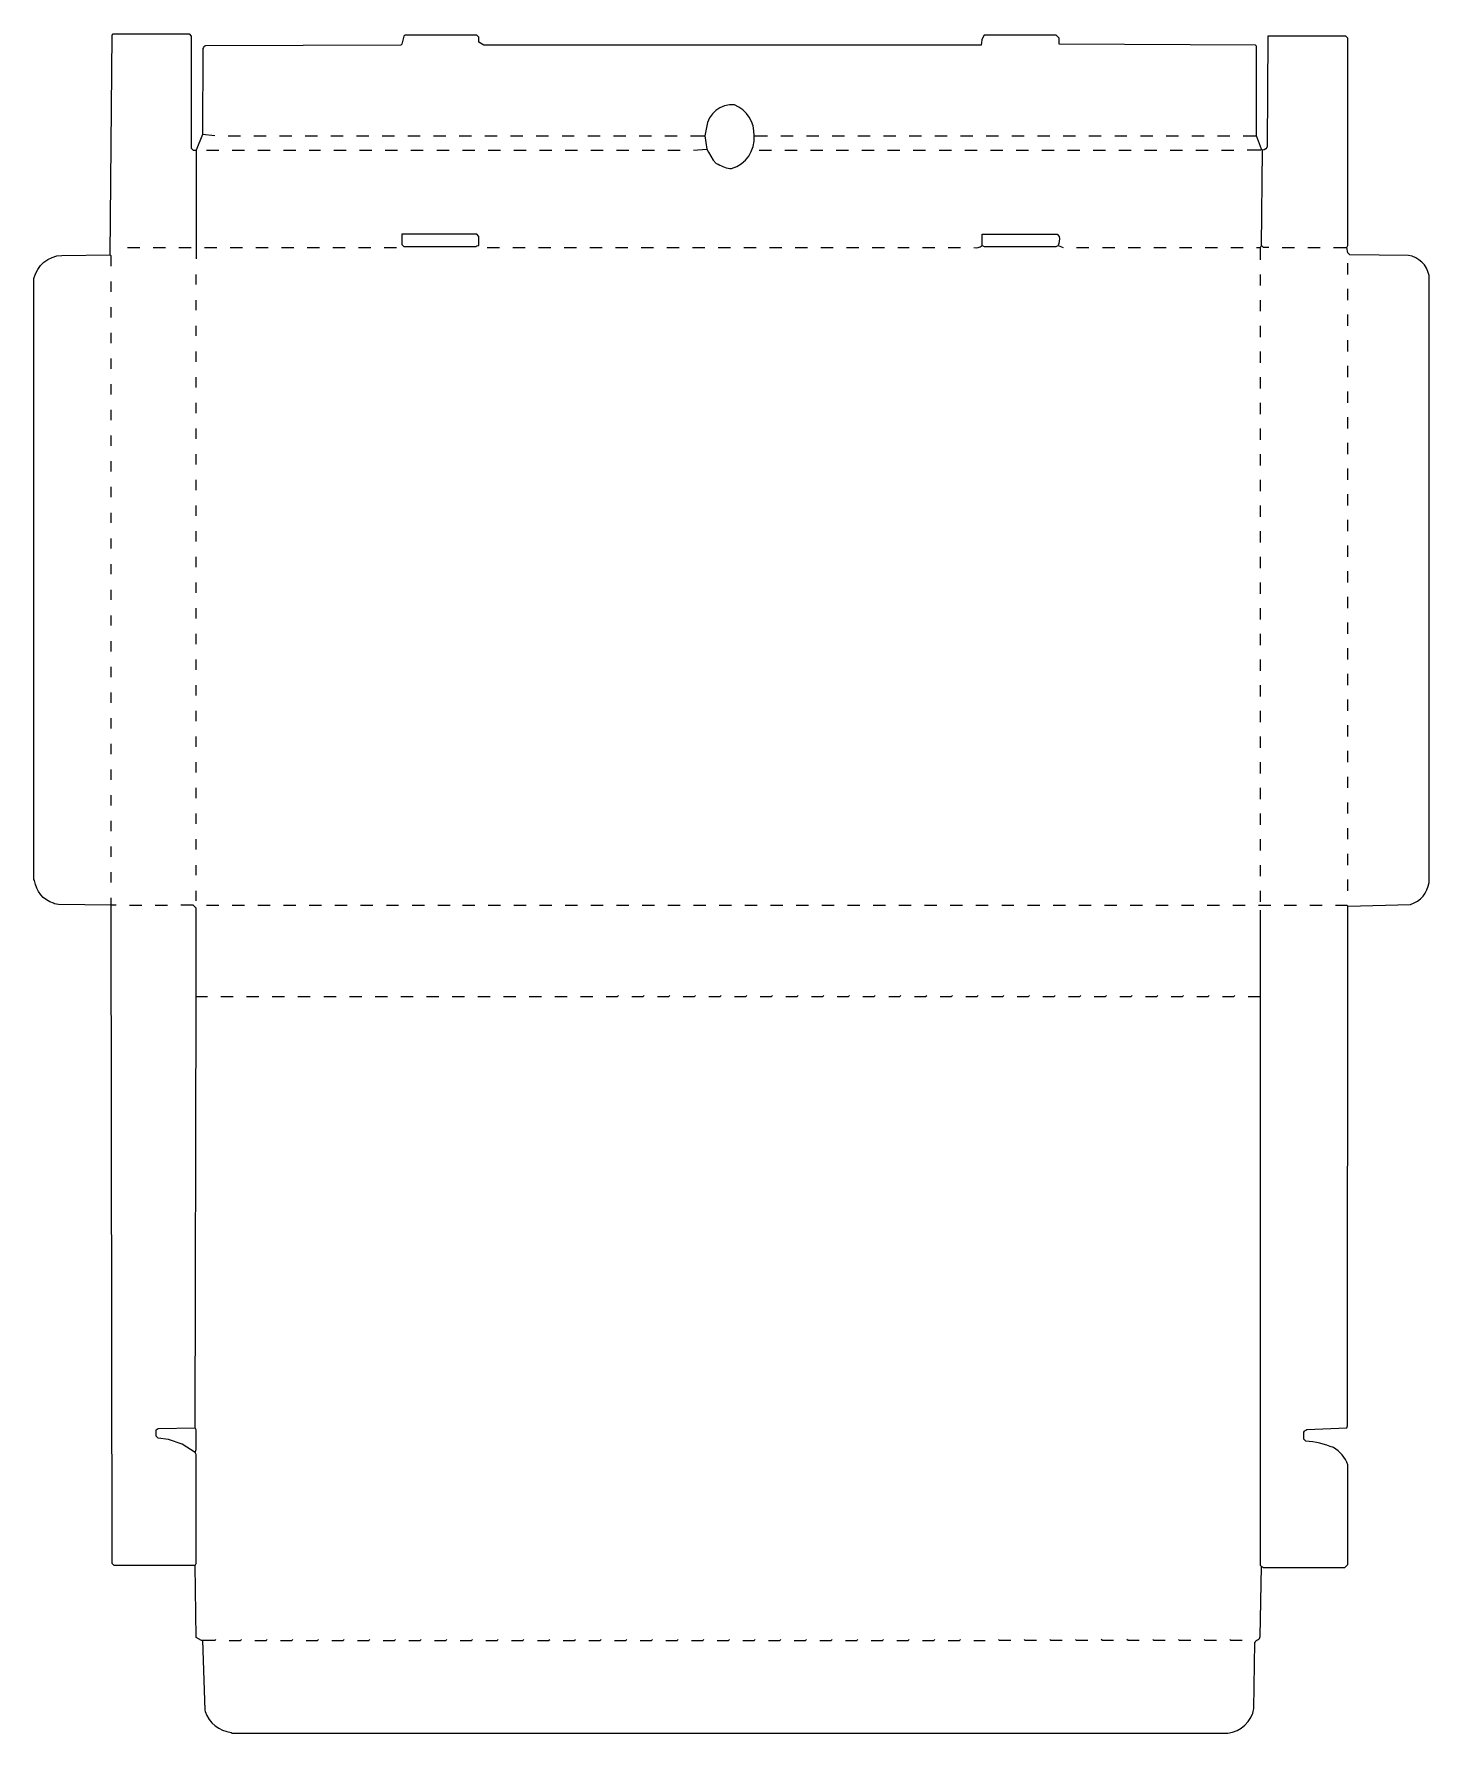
# Model space of a CAD drawing. Extents: x 70 to 1428, y 85 to 1739.
import ezdxf

# ---------------------------------------------------------------- set-up
doc = ezdxf.new("R2010")
doc.units = 0
doc.layers.get('0').update_dxf_attribs({"linetype": 'CONTINUOUS'})

msp = doc.modelspace()

# ---------------------------------------------------------------- linework, layer by layer
at = {"color": 250, "linetype": 'CONTINUOUS'}
for points in [[(145, 1513), (145, 1523), (144, 1524), (146, 1738), (147, 1739), (221, 1739), (223, 1737), (223, 1628), (225, 1626), (228, 1626)], [(246, 1640), (234, 1641)], [(259, 1640), (271, 1640)], [(284, 1640), (296, 1640)], [(309, 1640), (321, 1640)], [(334, 1640), (346, 1640)], [(359, 1640), (371, 1640)], [(384, 1640), (396, 1640)], [(409, 1640), (421, 1640)], [(434, 1640), (446, 1640)], [(459, 1640), (471, 1640)], [(484, 1640), (496, 1640)], [(509, 1640), (521, 1640)], [(534, 1640), (546, 1640)], [(559, 1640), (571, 1640)], [(584, 1640), (596, 1640)], [(609, 1640), (621, 1640)], [(634, 1640), (646, 1640)], [(659, 1640), (671, 1640)], [(684, 1640), (696, 1640)], [(709, 1640), (723, 1640)], [(771, 1640), (784, 1640)], [(797, 1640), (809, 1640)], [(822, 1640), (834, 1640)], [(847, 1640), (859, 1640)], [(872, 1640), (884, 1640)], [(897, 1640), (909, 1640)], [(922, 1640), (934, 1640)], [(947, 1640), (959, 1640)], [(972, 1640), (984, 1640)], [(997, 1640), (1009, 1640)], [(1022, 1640), (1034, 1640)], [(1047, 1640), (1059, 1640)], [(1072, 1640), (1084, 1640)], [(1097, 1640), (1109, 1640)], [(1122, 1640), (1134, 1640)], [(1147, 1640), (1159, 1640)], [(1172, 1640), (1184, 1640)], [(1197, 1640), (1209, 1640)], [(1222, 1640), (1234, 1640)], [(1247, 1640), (1260, 1640)], [(238, 1626), (250, 1626)], [(263, 1626), (275, 1626)], [(288, 1626), (300, 1626)], [(313, 1626), (325, 1626)], [(338, 1626), (349, 1626)], [(362, 1626), (374, 1626)], [(387, 1626), (399, 1626)], [(412, 1626), (424, 1626)], [(437, 1626), (449, 1626)], [(462, 1626), (474, 1626)], [(487, 1626), (499, 1626)], [(512, 1626), (524, 1626)], [(537, 1626), (549, 1626)], [(562, 1626), (574, 1626)], [(587, 1626), (599, 1626)], [(612, 1626), (624, 1626)], [(637, 1626), (649, 1626)], [(662, 1626), (674, 1626)], [(687, 1626), (699, 1626)], [(712, 1626), (725, 1627)], [(776, 1626), (788, 1626)], [(801, 1626), (813, 1626)], [(826, 1626), (838, 1626)], [(851, 1626), (863, 1626)], [(876, 1626), (888, 1626)], [(901, 1626), (913, 1626)], [(926, 1626), (938, 1626)], [(951, 1626), (963, 1626)], [(976, 1626), (988, 1626)], [(1001, 1626), (1013, 1626)], [(1026, 1626), (1038, 1626)], [(1051, 1626), (1063, 1626)], [(1076, 1626), (1088, 1626)], [(1101, 1626), (1113, 1626)], [(1126, 1626), (1138, 1626)], [(1151, 1626), (1163, 1626)], [(1176, 1626), (1188, 1626)], [(1201, 1626), (1213, 1626)], [(1226, 1626), (1238, 1626)], [(500, 1532), (501.1, 1532.7), (503, 1533), (503, 1542), (501, 1544), (428, 1544), (428, 1534), (430, 1532), (500, 1532)], [(161, 1531), (173, 1531)], [(186, 1531), (198, 1531)], [(211, 1531), (223, 1531)], [(236, 1531), (248, 1531)], [(261, 1531), (273, 1531)], [(286, 1531), (298, 1531)], [(311, 1531), (323, 1531)], [(336, 1531), (348, 1531)], [(361, 1531), (373, 1531)], [(386, 1531), (398, 1531)], [(411, 1531), (423, 1531)], [(511, 1531), (523, 1531)], [(536, 1531), (548, 1531)], [(561, 1531), (573, 1531)], [(586, 1531), (598, 1531)], [(611, 1531), (623, 1531)], [(636, 1531), (648, 1531)], [(661, 1531), (673, 1531)], [(686, 1531), (698, 1531)], [(711, 1531), (723, 1531)], [(736, 1531), (748, 1531)], [(761, 1531), (773, 1531)], [(786, 1531), (798, 1531)], [(811, 1531), (823, 1531)], [(836, 1531), (848, 1531)], [(861, 1531), (873, 1531)], [(886, 1531), (898, 1531)], [(911, 1531), (922, 1531)], [(935, 1531), (947, 1531)], [(960, 1531), (972, 1531)], [(1085, 1531), (1097, 1531)], [(1110, 1531), (1122, 1531)], [(1135, 1531), (1147, 1531)], [(1160, 1531), (1172, 1531)], [(1185, 1531), (1197, 1531)], [(1210, 1531), (1222, 1531)], [(1235, 1531), (1247, 1531)], [(1272, 1531), (1267, 1531), (1265, 1533)], [(1285, 1531), (1297, 1531)], [(1310, 1531), (1322, 1531)], [(1335, 1531), (1348, 1531)], [(1349, 1505), (1349, 1516)], [(145, 1488), (145, 1498)], [(228, 1495), (228, 1505)], [(1264, 1494), (1264, 1505)], [(1349, 1480), (1349, 1491)], [(145, 1463), (145, 1473)], [(228, 1470), (228, 1480)], [(1264, 1469), (1264, 1480)], [(1349, 1455), (1349, 1466)], [(145, 1438), (145, 1448)], [(228, 1445), (228, 1455)], [(1264, 1444), (1264, 1455)], [(1349, 1430), (1349, 1441)], [(145, 1413), (145, 1423)], [(228, 1420), (228, 1430)], [(1264, 1419), (1264, 1430)], [(1349, 1405), (1349, 1416)], [(145, 1388), (145, 1398)], [(228, 1395), (228, 1405)], [(1264, 1394), (1264, 1405)], [(1349, 1380), (1349, 1391)], [(145, 1363), (145, 1373)], [(228, 1370), (228, 1380)], [(1264, 1369), (1264, 1380)], [(1349, 1355), (1349, 1366)], [(145, 1338), (145, 1348)], [(228, 1345), (228, 1355)], [(1264, 1344), (1264, 1355)], [(1349, 1330), (1349, 1341)], [(228, 1320), (228, 1330)], [(1264, 1319), (1264, 1330)], [(145, 1313), (145, 1323)], [(1349, 1305), (1349, 1316)], [(145, 1288), (145, 1298)], [(228, 1295), (228, 1305)], [(1264, 1294), (1264, 1305)], [(1349, 1280), (1349, 1291)], [(228, 1270), (228, 1280)], [(1264, 1269), (1264, 1280)], [(145, 1263), (145, 1273)], [(1349, 1255), (1349, 1266)], [(145, 1238), (145, 1248)], [(228, 1245), (228, 1255)], [(1264, 1244), (1264, 1255)], [(1349, 1230), (1349, 1241)], [(228, 1220), (228, 1230)], [(1264, 1219), (1264, 1230)], [(145, 1213), (145, 1223)], [(1349, 1205), (1349, 1216)], [(145, 1188), (145, 1198)], [(228, 1195), (228, 1205)], [(1264, 1194), (1264, 1205)], [(1349, 1180), (1349, 1191)], [(228, 1170), (228, 1180)], [(1264, 1169), (1264, 1180)], [(145, 1163), (145, 1173)], [(1349, 1155), (1349, 1166)], [(145, 1138), (145, 1148)], [(228, 1145), (228, 1155)], [(1264, 1144), (1264, 1155)], [(228, 1120), (228, 1130)], [(1264, 1119), (1264, 1130)], [(1349, 1130), (1349, 1141)], [(145, 1113), (145, 1123)], [(1349, 1105), (1349, 1116)], [(145, 1088), (145, 1098)], [(228, 1095), (228, 1105)], [(1264, 1094), (1264, 1105)], [(228, 1070), (228, 1080)], [(1264, 1069), (1264, 1080)], [(1349, 1080), (1349, 1091)], [(145, 1063), (145, 1073)], [(1349, 1055), (1349, 1066)], [(145, 1038), (145, 1048)], [(228, 1045), (228, 1055)], [(1264, 1044), (1264, 1055)], [(228, 1020), (228, 1030)], [(1264, 1019), (1264, 1030)], [(1349, 1030), (1349, 1041)], [(145, 1013), (145, 1023)], [(1349, 1005), (1349, 1016)], [(145, 988), (145, 998)], [(228, 995), (228, 1005)], [(1264, 994), (1264, 1005)], [(228, 970), (228, 980)], [(1264, 969), (1264, 980)], [(1349, 980), (1349, 991)], [(145, 963), (145, 973)], [(1349, 955), (1349, 966)], [(145, 938), (145, 948)], [(228, 945), (228, 955)], [(1264, 944), (1264, 955)], [(228, 920), (228, 930)], [(1264, 919), (1264, 930)], [(1349, 930), (1349, 941)], [(145, 913), (145, 923)], [(1349, 905), (1349, 916)], [(227, 248), (148, 248), (146, 250), (145.2, 890.1), (145, 891), (145, 898)], [(228, 895), (228, 905)], [(1264, 894), (1264, 905)], [(163, 891), (175, 891)], [(188, 891), (200, 891)], [(247, 176), (246, 175), (233, 175), (228, 178), (227, 248), (228, 250), (228, 356), (227, 358), (228, 361), (228, 380), (227, 382), (228, 802), (228, 888), (225, 891), (213, 891)], [(238, 891), (250, 891)], [(263, 891), (275, 891)], [(288, 891), (300, 891)], [(313, 891), (325, 891)], [(338, 891), (350, 891)], [(363, 891), (375, 891)], [(388, 891), (400, 891)], [(413, 891), (425, 891)], [(438, 891), (450, 891)], [(463, 891), (475, 891)], [(487, 891), (499, 891)], [(512, 891), (524, 891)], [(537, 891), (549, 891)], [(562, 891), (574, 891)], [(587, 891), (599, 891)], [(612, 891), (624, 891)], [(637, 891), (649, 891)], [(662, 891), (674, 891)], [(687, 891), (699, 891)], [(712, 891), (724, 891)], [(737, 891), (749, 891)], [(762, 891), (774, 891)], [(787, 891), (799, 891)], [(812, 891), (824, 891)], [(837, 891), (849, 891)], [(862, 891), (874, 891)], [(887, 891), (899, 891)], [(912, 891), (924, 891)], [(937, 891), (949, 891)], [(962, 891), (974, 891)], [(987, 891), (999, 891)], [(1012, 891), (1024, 891)], [(1037, 891), (1049, 891)], [(1062, 891), (1074, 891)], [(1087, 891), (1099, 891)], [(1112, 891), (1124, 891)], [(1137, 891), (1149, 891)], [(1162, 891), (1174, 891)], [(1187, 891), (1199, 891)], [(1212, 891), (1224, 891)], [(1237, 891), (1249, 891)], [(1262, 891), (1274, 891)], [(1287, 891), (1299, 891)], [(1312, 891), (1324, 891)], [(227, 358), (214.1, 366.2), (200.923077, 370.615385), (191, 372), (189, 374), (189, 380), (191.013139, 381.513869), (227, 382)]]:
    msp.add_lwpolyline(points, dxfattribs=at)
for points in [[(1264, 1519), (1264, 1531), (1265, 1533), (1266, 1626), (1265, 1627), (1260, 1640), (1260, 1727), (1259, 1728), (1068, 1729), (1068, 1735), (1065, 1738), (995, 1738, 0.140652), (992, 1728), (508, 1728), (503, 1731), (503, 1736), (501, 1738), (431, 1738), (430, 1737), (428, 1729), (427, 1728), (237.002604, 1727.502631, 0.235052), (234.494049, 1724.994188), (234, 1641), (228, 1626), (228, 1520)], [(1337, 891), (1348, 891), (1349, 890), (1410.1, 891.7, 0.295776), (1428, 913), (1428, 1504, 0.313477), (1407.99153, 1523.508767), (1351, 1524), (1349, 1526), (1348, 1531), (1349, 1533), (1349, 1735), (1347, 1737), (1271, 1737), (1270.504672, 1630.004586, -0.37934), (1266, 1626), (1265, 1627), (1264, 1626), (1251, 1626)], [(749, 1608, 0.358963), (771, 1640, 0.317035), (752, 1670, 0.409681), (724.647059, 1648.088235), (723, 1640), (725, 1627), (726.769231, 1623.846154), (731, 1616), (734, 1613), (736.1, 1612.2, 0.119967), (749, 1608)], [(993, 1533), (993, 1544), (1066, 1544), (1068, 1542, -0.120401), (1067, 1533)], [(150, 891), (145, 891), (94.009427, 891.490203), (90.088235, 892.352941), (88.9, 892.7, -0.293926), (70.647059, 914.911765), (70, 916), (70, 1501, -0.338742), (97.010195, 1523.510629), (144, 1524)], [(985, 1531, 0.217143), (993, 1533), (995, 1532), (1065, 1532), (1067, 1533), (1072, 1531)], [(234, 175), (236.352941, 107.088235), (236.7, 105.9, 0.288666), (261.923077, 85.615385), (263, 85), (1232, 85, 0.338888), (1257.507809, 109.007572), (1258.492191, 172.992428, -0.202724), (1261.1, 175.7, 0.334125), (1263.507572, 179.00735), (1265, 247), (1264, 248), (1264, 802), (1264, 886)], [(1265, 247), (1265.9, 246.8), (1267, 246), (1346, 246), (1348, 248), (1349, 249), (1349, 346, 0.187271), (1334.9, 362.8, 0.08636), (1308, 369), (1306, 371), (1306, 378, -0.086698), (1309.01218, 380.512804), (1347.948852, 381.997377), (1348.500988, 384.000984), (1349, 890)]]:
    msp.add_lwpolyline(points, format="xyb", dxfattribs=at)
at = {"color": 197, "linetype": 'CONTINUOUS'}
msp.add_lwpolyline([(1260, 1531), (1264, 1531)], dxfattribs=at)
at = {"color": 251, "linetype": 'CONTINUOUS'}
for points in [[(228, 802), (239, 802)], [(252, 802), (264, 802)], [(277, 802), (289, 802)], [(302, 802), (314, 802)], [(327, 802), (339, 802)], [(352, 802), (364, 802)], [(377, 802), (389, 802)], [(402, 802), (414, 802)], [(427, 802), (439, 802)], [(452, 802), (464, 802)], [(477, 802), (489, 802)], [(502, 802), (514, 802)], [(527, 802), (539, 802)], [(552, 802), (564, 802)], [(577, 802), (589, 802)], [(602, 802), (614, 802)], [(1252, 802), (1264, 802)], [(985, 175), (996, 175)]]:
    msp.add_lwpolyline(points, dxfattribs=at)
at = {"color": 252, "linetype": 'CONTINUOUS'}
for points in [[(627, 802), (638, 802), (639, 803)], [(652, 802), (663, 802), (664, 803)], [(677, 802), (688, 802), (689, 803)], [(702, 802), (713, 802), (714, 803)], [(727, 802), (738, 802), (739, 803)], [(752, 802), (763, 802), (764, 803)], [(777, 802), (788, 802), (789, 803)], [(802, 802), (813, 802), (814, 803)], [(827, 802), (838, 802), (839, 803)], [(852, 802), (863, 802), (864, 803)], [(877, 802), (888, 802), (889, 803)], [(902, 802), (913, 802), (914, 803)], [(927, 802), (938, 802), (939, 803)], [(952, 802), (963, 802), (964, 803)], [(977, 802), (988, 802), (989, 803)], [(1002, 802), (1013, 802), (1014, 803)], [(1027, 802), (1038, 802), (1039, 803)], [(1052, 802), (1063, 802), (1064, 803)], [(1077, 802), (1088, 802), (1089, 803)], [(1102, 802), (1113, 802), (1114, 803)], [(1127, 802), (1138, 802), (1139, 803)], [(1152, 802), (1163, 802), (1164, 803)], [(1177, 802), (1188, 802), (1189, 803)], [(1202, 802), (1213, 802), (1214, 803)], [(1227, 802), (1238, 802), (1239, 803)], [(260, 175), (271, 175), (272, 176)], [(285, 175), (296, 175), (297, 176)], [(310, 175), (321, 175), (322, 176)], [(335, 175), (346, 175), (347, 176)], [(360, 175), (371, 175), (372, 176)], [(385, 175), (396, 175), (397, 176)], [(410, 175), (421, 175), (422, 176)], [(435, 175), (446, 175), (447, 176)], [(460, 175), (471, 175), (472, 176)], [(485, 175), (496, 175), (497, 176)], [(510, 175), (521, 175), (522, 176)], [(535, 175), (546, 175), (547, 176)], [(560, 175), (571, 175), (572, 176)], [(585, 175), (596, 175), (597, 176)], [(610, 175), (621, 175), (622, 176)], [(635, 175), (646, 175), (647, 176)], [(660, 175), (671, 175), (672, 176)], [(685, 175), (696, 175), (697, 176)], [(710, 175), (721, 175), (722, 176)], [(735, 175), (746, 175), (747, 176)], [(760, 175), (771, 175), (772, 176)], [(785, 175), (796, 175), (797, 176)], [(810, 175), (821, 175), (822, 176)], [(835, 175), (846, 175), (847, 176)], [(860, 175), (871, 175), (872, 176)], [(885, 175), (896, 175), (897, 176)], [(910, 175), (921, 175), (922, 176)], [(935, 175), (946, 175), (947, 176)], [(960, 175), (971, 175), (972, 176)], [(1021, 175), (1010, 175), (1009, 176)], [(1046, 175), (1035, 175), (1034, 176)], [(1071, 175), (1060, 175), (1059, 176)], [(1096, 175), (1085, 175), (1084, 176)], [(1121, 175), (1110, 175), (1109, 176)], [(1146, 175), (1135, 175), (1134, 176)], [(1171, 175), (1160, 175), (1159, 176)], [(1196, 175), (1185, 175), (1184, 176)], [(1221, 175), (1210, 175), (1209, 176)], [(1246, 175), (1235, 175), (1234, 176)]]:
    msp.add_lwpolyline(points, dxfattribs=at)

doc.saveas('drawing.dxf')
